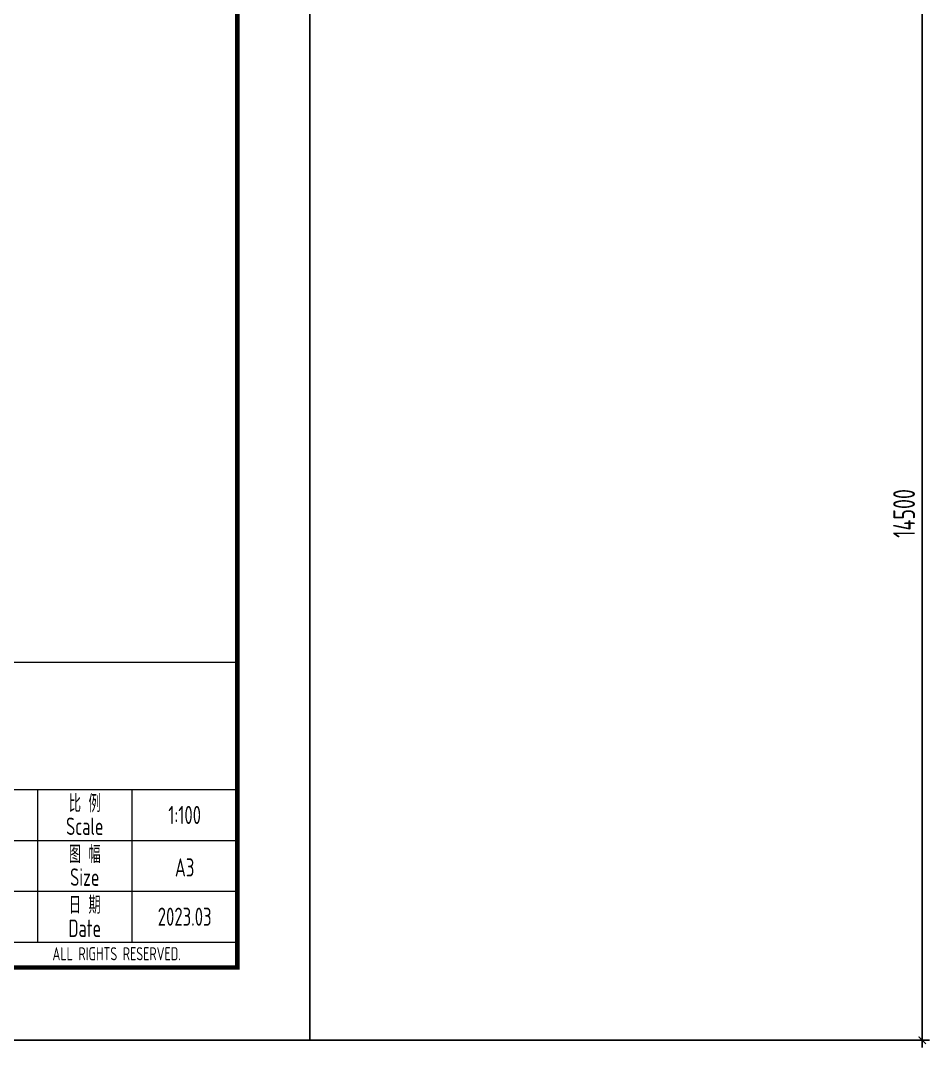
# Model space of a CAD drawing. Extents: x -89246 to 137115, y -100 to 34507.
# Drawn here: x 124604 to 137115, y -100 to 14035 of the extents above; entities that cross this region are included whole.
import ezdxf
from ezdxf.enums import TextEntityAlignment as Align

# ---------------------------------------------------------------- set-up
doc = ezdxf.new("R2010")
doc.units = 0
doc.header["$LTSCALE"] = 1000
doc.layers.get('0').update_dxf_attribs({"linetype": 'CONTINUOUS'})
doc.layers.get('Defpoints').update_dxf_attribs({"linetype": 'CONTINUOUS'})
for name, color, linetype, lineweight in [('1粗实线', 1, 'CONTINUOUS', 30), ('DIM', 3, 'CONTINUOUS', 0), ('HFZT', 5, 'CONTINUOUS', 15)]:
    doc.layers.add(name, color=color, linetype=linetype, lineweight=lineweight)
doc.styles.add('TSSD_Dimension', font='tssdeng.shx', dxfattribs={"width": 0.7, "bigfont": 'hztxt.shx'})
doc.styles.add('TSSD_NORM', font='tssdeng.shx', dxfattribs={"width": 0.7, "bigfont": 'hztxt.shx'})
doc.styles.add('图框-仿宋', font='tssdeng.shx', dxfattribs={"bigfont": 'hztxt.shx'})
doc.dimstyles.new('TSSD_100_100', dxfattribs={"dimtxt": 300, "dimasz": 100, "dimexe": 100, "dimexo": 250, "dimgap": 100, "dimtad": 1, "dimdec": 0, "dimzin": 0, "dimdsep": 46, "dimtxsty": 'TSSD_Dimension', "dimblk": 'ARCHTICK', "dimblk1": 'ARCHTICK', "dimblk2": 'ARCHTICK', "dimcen": 0, "dimdle": 100, "dimclrt": 7, "dimadec": 0, "dimazin": 0, "dimtfac": 1, "dimtdec": 0, "dimtix": 1, "dimtmove": 2, "dimatfit": 3, "dimfxl": 1, "dimtolj": 1, "dimtzin": 0, "dimarcsym": 0})

# ---------------------------------------------------------------- blocks, each defined once
blk = doc.blocks.new('DETK')
at = {"color": 7, "linetype": 'Continuous'}
blk.add_lwpolyline([(0, 0), (0, 29700), (42000, 29700), (42000, 0), (0, 0)], dxfattribs=at)
at = {"layer": '1粗实线', "color": 7, "linetype": 'Continuous', "const_width": 60}
blk.add_lwpolyline([(2500, 1000), (2500, 28700), (41000, 28700), (41000, 1000), (2500, 1000)], dxfattribs=at)
at = {"layer": 'HFZT'}
for p, q in [((41000, 5200), (24800, 5200)), ((41000, 1000), (41000, 5200)), ((24800, 3450), (41000, 3450)), ((35469, 3450), (41000, 3450)), ((38250, 3450), (38250, 1350)), ((39550, 3450), (39550, 1350)), ((35452, 2750), (41000, 2750)), ((35452, 2050), (41000, 2050)), ((35452, 1350), (41000, 1350)), ((24800, 1000), (41000, 1000))]:
    blk.add_line(p, q, dxfattribs=at)
at = {"layer": 'HFZT', "style": '图框-仿宋', "width": 0.7}
for s, p in [('比 例', (38900, 3270)), ('Scale', (38900, 2945)), ('图 幅', (38900, 2570)), ('Size', (38900, 2245)), ('日 期', (38900, 1870)), ('Date', (38900, 1541))]:
    blk.add_text(s, height=240, dxfattribs=at).set_placement(p, align=Align.MIDDLE)
at = {"layer": 'HFZT', "color": 2, "style": '图框-仿宋', "width": 0.7}
blk.add_text('A3', height=250, dxfattribs=at).set_placement((40275, 2378), align=Align.MIDDLE)
at = {"layer": 'HFZT', "style": '图框-仿宋', "width": 0.7}
blk.add_text('ALL RIGHTS RESERVED.', height=180, dxfattribs=at).set_placement((38456, 1100))
at = {"layer": 'HFZT', "color": 2, "style": 'TSSD_NORM', "width": 0.7}
for tag, height, p in [('比例尺', 250, (40275, 3100)), ('图号', 250, (37501, 1700)), ('日期', 250, (40275, 1700)), ('图名', 400, (31926, 1425))]:
    blk.add_attdef(tag, text='', height=height, dxfattribs=at).set_placement(p, align=Align.MIDDLE)
blk = doc.blocks.new('_ArchTick')
at = {"color": 0, "linetype": 'ByBlock', "const_width": 0.15}
blk.add_lwpolyline([(-0.5, -0.5), (0.5, 0.5)], dxfattribs=at)
blk = doc.blocks.new('*D334')
at = {"layer": 'Defpoints', "color": 0, "transparency": 16777216}
for p in [(115998, 14500), (115998, 0), (137015, 0)]:
    blk.add_point(p, dxfattribs=at)
at = {"layer": 'DIM', "color": 0, "lineweight": -2, "transparency": 16777216}
for p, q in [((137015, 14600), (137015, -100)), ((116248, 14500), (137115, 14500)), ((116248, 0), (137115, 0))]:
    blk.add_line(p, q, dxfattribs=at)
at = {"layer": 'DIM', "color": 0, "lineweight": -2, "transparency": 16777216, "xscale": 100, "yscale": 100, "zscale": 100}
for p, rotation in [((137015, 14500), 90), ((137015, 0), 270)]:
    blk.add_blockref('_ArchTick', p, dxfattribs=dict(at, rotation=rotation))
at = {"layer": 'DIM', "color": 7, "transparency": 16777216, "insert": (136765, 7250), "char_height": 300, "attachment_point": 5, "rotation": 90, "style": 'TSSD_Dimension'}
blk.add_mtext('\\A1;14500', dxfattribs=at)

msp = doc.modelspace()

# ---------------------------------------------------------------- block references
ref = msp.add_blockref('DETK', (86588.15021, 0))
ref.add_attrib('日期', '2023.03', dxfattribs={"layer": 'HFZT', "color": 2, "height": 250, "style": 'TSSD_NORM', "width": 0.7}).set_placement((126863.3655, 1700), align=Align.MIDDLE)
ref.add_attrib('比例尺', '1:100', dxfattribs={"layer": 'HFZT', "color": 2, "height": 250, "style": 'TSSD_NORM', "width": 0.7}).set_placement((126863.3655, 3100), align=Align.MIDDLE)

# ---------------------------------------------------------------- dimensions: what is measured, and where the dimension line sits
at = {"layer": 'DIM'}
dim = msp.add_linear_dim(base=(137014.50152, 0), p1=(115997.77841, 14499.91854), p2=(115997.77841, 0), angle=90, dimstyle='TSSD_100_100', dxfattribs=at)
dim.commit()
dim.dimension.update_dxf_attribs({"geometry": '*D334', "text_midpoint": (136764.50152, 7249.95927)})

doc.saveas('drawing.dxf')
